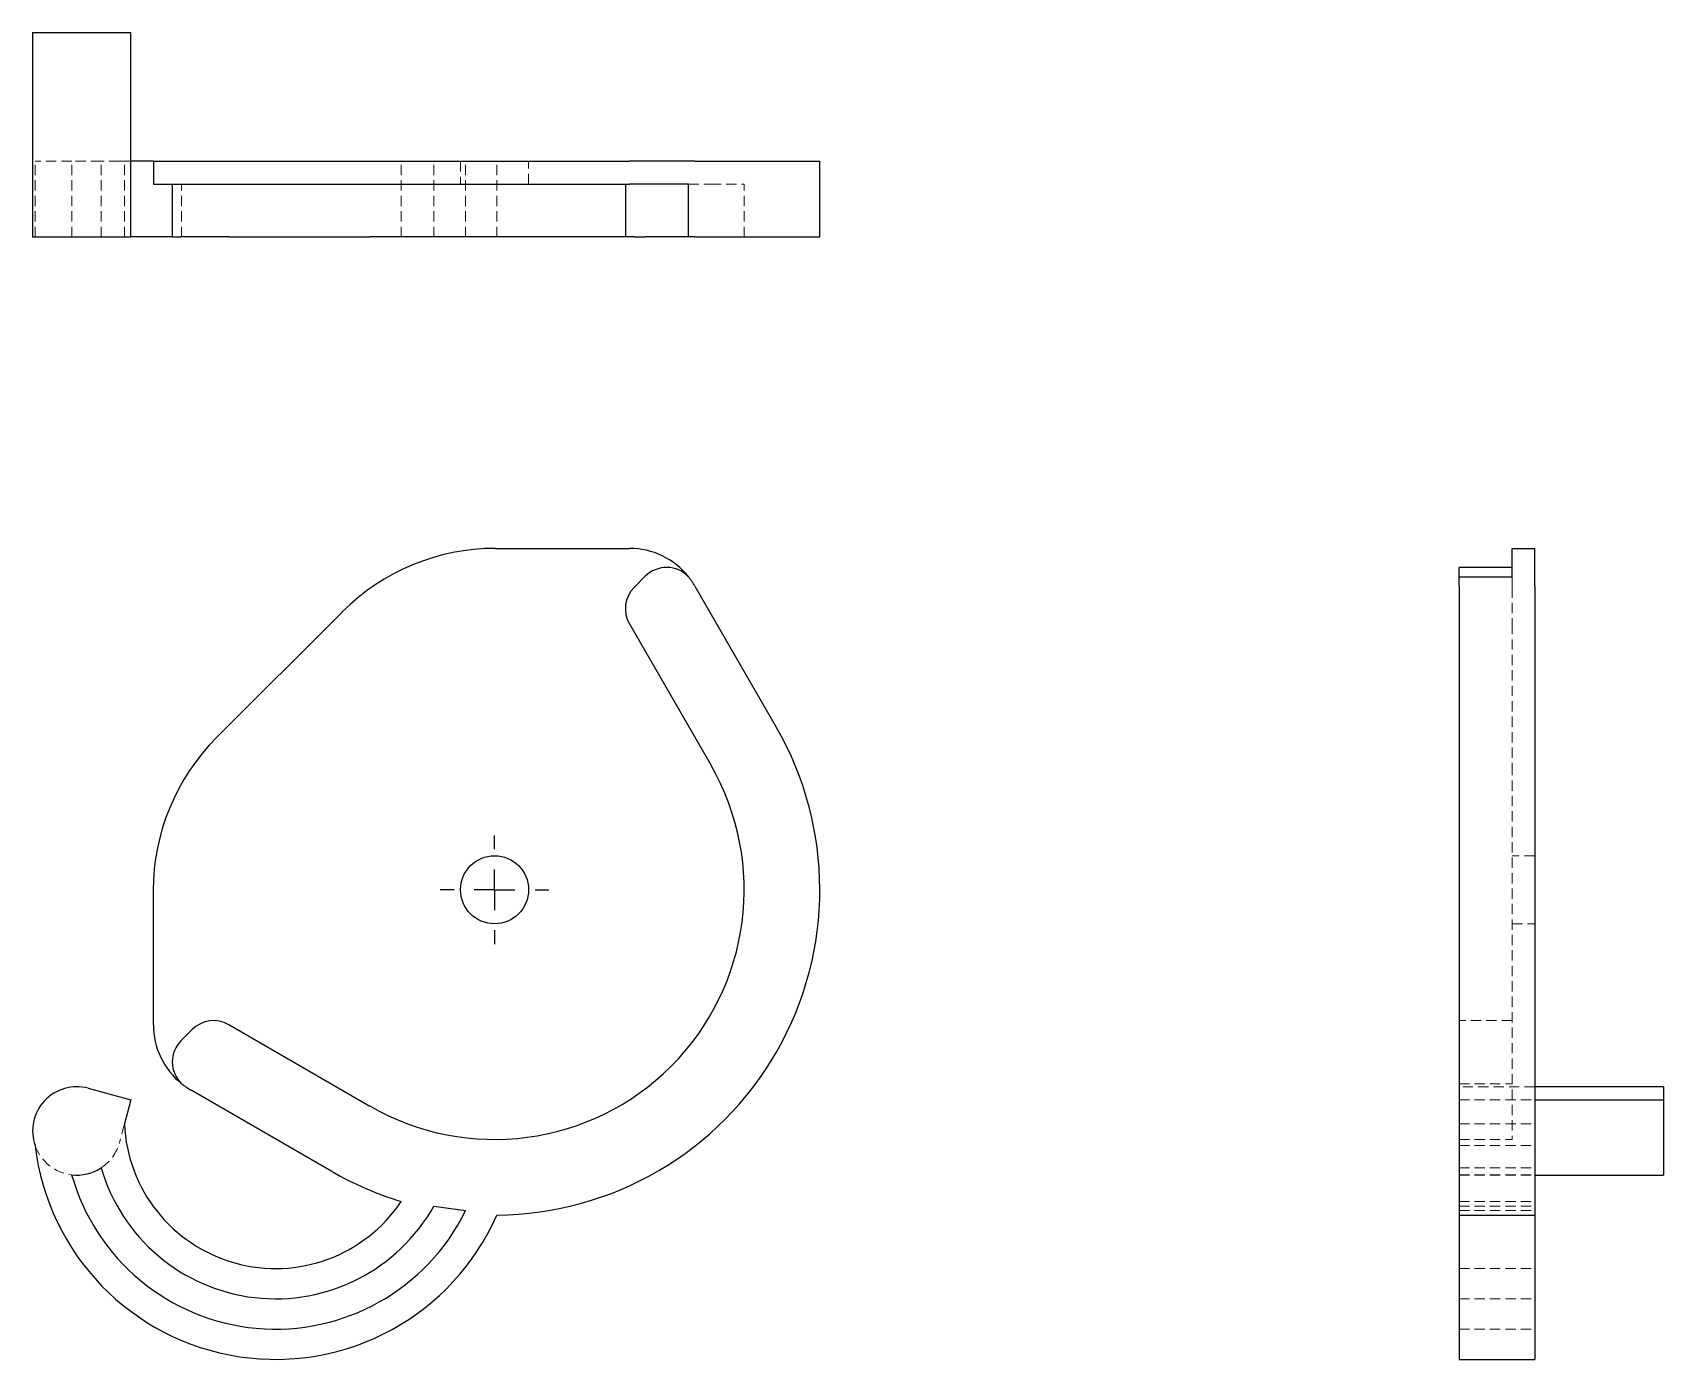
# Model space of a CAD drawing. Header units: millimetres. Extents: x 34 to 236, y 7 to 171.
import ezdxf

# ---------------------------------------------------------------- set-up
doc = ezdxf.new("R2010")
doc.units = ezdxf.units.MM
doc.linetypes.add('HIDDEN', pattern=[1.905, 1.27, -0.635])
doc.layers.add('10', color=7, linetype='Continuous')

# ---------------------------------------------------------------- blocks, each defined once
blk = doc.blocks.new('SW_CENTERMARKSYMBOL_0')
at = {"layer": '10', "color": 0}
for p, q in [((0, 5), (0, 6.7)), ((0, 0), (0, 2.5)), ((-5, 0), (-6.7, 0)), ((0, 0), (-2.5, 0)), ((0, 0), (0, -2.5)), ((0, 0), (2.5, 0)), ((5, 0), (6.7, 0)), ((0, -5), (0, -6.7))]:
    blk.add_line(p, q, dxfattribs=at)

msp = doc.modelspace()

# ---------------------------------------------------------------- linework, layer by layer
at = {"color": 7, "linetype": 'Continuous', "lineweight": 25}
for p, q in [((34.45, 170.6), (34.45, 145.4)), ((34.45, 170.6), (41.31, 170.6)), ((41.31, 170.6), (46.57, 170.6)), ((46.57, 145.4), (46.57, 170.6)), ((49.34, 154.73), (46.57, 154.73)), ((49.34, 154.73), (49.34, 151.93)), ((49.34, 154.73), (57.15, 154.73)), ((57.15, 154.73), (72.66, 154.73)), ((72.66, 154.73), (91.53, 154.73)), ((91.53, 154.73), (108.07, 154.73)), ((116.15, 154.73), (108.07, 154.73)), ((116.15, 154.73), (126.18, 154.73)), ((126.18, 154.73), (131.55, 154.73)), ((131.55, 145.4), (131.55, 154.73)), ((49.34, 151.93), (57.15, 151.93)), ((51.68, 151.93), (51.68, 145.4)), ((57.15, 151.93), (72.66, 151.93)), ((72.66, 151.93), (91.53, 151.93)), ((91.53, 151.93), (108.07, 151.93)), ((107.56, 151.93), (107.56, 145.4)), ((115.35, 151.93), (108.07, 151.93)), ((115.35, 145.4), (115.35, 151.93)), ((34.45, 145.4), (41.31, 145.4)), ((41.31, 145.4), (46.57, 145.4)), ((51.68, 145.4), (46.57, 145.4)), ((51.68, 145.4), (52.78, 145.4)), ((54.14, 145.4), (52.78, 145.4)), ((58.65, 145.4), (54.14, 145.4)), ((58.65, 145.4), (76.03, 145.4)), ((107.56, 145.4), (76.03, 145.4)), ((108.65, 145.4), (107.56, 145.4)), ((108.65, 145.4), (110.02, 145.4)), ((115.35, 145.4), (110.02, 145.4)), ((116.15, 145.4), (115.35, 145.4)), ((116.15, 145.4), (126.18, 145.4)), ((126.18, 145.4), (131.55, 145.4)), ((91.53, 107), (108.07, 107)), ((216.93, 107), (219.73, 107)), ((216.93, 103.5), (216.93, 107)), ((219.73, 102.33), (219.73, 107)), ((216.93, 104.65), (210.4, 104.65)), ((210.4, 103.5), (210.4, 104.65)), ((108.65, 102.19), (110.02, 103.56)), ((210.4, 103.5), (216.93, 103.5)), ((210.4, 102.33), (210.4, 103.5)), ((116.15, 102.33), (126.18, 84.97)), ((210.4, 102.33), (210.4, 84.97)), ((219.73, 102.33), (219.73, 84.97)), ((57.15, 83.68), (72.66, 99.18)), ((108.06, 97.69), (118.09, 80.3)), ((210.4, 84.97), (210.4, 24.79)), ((219.73, 84.97), (219.73, 24.79)), ((49.34, 48.27), (49.34, 64.8)), ((58.65, 48.28), (76.03, 38.24)), ((54.14, 47.68), (52.78, 46.32)), ((41.31, 40.43), (46.57, 39.02)), ((235.6, 40.62), (219.73, 40.62)), ((235.6, 40.62), (235.6, 40.43)), ((235.6, 40.43), (235.6, 39.02)), ((46.57, 39.02), (45.77, 36.03)), ((71.37, 30.16), (54, 40.18)), ((219.73, 39.02), (235.6, 39.02)), ((235.6, 39.02), (235.6, 33.76)), ((235.6, 33.76), (235.6, 29.72)), ((219.73, 29.72), (235.6, 29.72)), ((83.94, 25.9), (87.86, 25.34)), ((210.4, 24.79), (219.73, 24.79)), ((210.4, 24.79), (210.4, 7)), ((219.73, 24.79), (219.73, 7)), ((210.4, 7), (219.73, 7))]:
    msp.add_line(p, q, dxfattribs=at)
at = {"color": 7, "linetype": 'HIDDEN', "lineweight": 18}
for p, q in [((34.76, 145.4), (34.76, 154.73)), ((39.27, 154.73), (34.76, 154.73)), ((39.27, 145.4), (39.27, 154.73)), ((42.9, 154.73), (39.27, 154.73)), ((42.9, 145.4), (42.9, 154.73)), ((45.16, 154.73), (42.9, 154.73)), ((45.77, 154.73), (45.16, 154.73)), ((45.77, 145.4), (45.77, 154.73)), ((46.57, 154.73), (45.77, 154.73)), ((79.91, 145.4), (79.91, 154.73)), ((83.94, 145.4), (83.94, 154.73)), ((87.23, 154.73), (87.23, 151.93)), ((87.86, 145.4), (87.86, 154.73)), ((91.72, 145.4), (91.72, 154.73)), ((95.63, 151.93), (95.63, 154.73)), ((52.83, 145.4), (52.83, 151.93)), ((115.35, 151.93), (118.09, 151.93)), ((118.09, 151.93), (122.22, 151.93)), ((122.22, 145.4), (122.22, 151.93)), ((216.93, 102.19), (216.93, 103.5)), ((216.93, 102.19), (216.93, 97.69)), ((216.93, 97.69), (216.93, 80.3)), ((216.93, 80.3), (216.93, 34.12)), ((219.73, 69.11), (216.93, 69.11)), ((216.93, 60.71), (219.73, 60.71)), ((216.93, 48.78), (210.4, 48.78)), ((210.4, 40.98), (216.93, 40.98)), ((219.73, 40.62), (210.4, 40.62)), ((210.4, 39.02), (219.73, 39.02)), ((45.77, 36.03), (45.16, 33.76)), ((210.4, 36.03), (219.73, 36.03)), ((210.4, 34.12), (216.93, 34.12)), ((210.4, 33.36), (219.73, 33.36)), ((210.4, 30.63), (219.73, 30.63)), ((210.4, 29.76), (219.73, 29.76)), ((210.4, 29.72), (219.73, 29.72)), ((210.4, 26.47), (219.73, 26.47)), ((210.4, 25.9), (219.73, 25.9)), ((210.4, 25.34), (219.73, 25.34)), ((210.4, 18.2), (219.73, 18.2)), ((210.4, 14.46), (219.73, 14.46)), ((210.4, 10.73), (219.73, 10.73))]:
    msp.add_line(p, q, dxfattribs=at)
at = {"color": 7, "linetype": 'Continuous', "lineweight": 25}
msp.add_circle((91.43, 64.91), 4.2, dxfattribs=at)
for centre, radius, start, end in [((91.53, 80.3), 26.7, 90, 135), ((108.07, 97.67), 9.33, 38.7075, 90), ((112.66, 100.92), 3.73, 43.7878, 135), ((108.07, 97.67), 9.33, 30, 38.7075), ((111.29, 99.55), 3.73, 135, 210), ((91.43, 64.91), 40.12, 270.4187, 30), ((76.03, 64.8), 26.7, 135, 180), ((91.43, 64.91), 30.79, 240, 30), ((56.78, 45.04), 3.73, 60, 135), ((58.67, 48.27), 9.33, 180, 231.2924), ((55.41, 43.68), 3.73, 135, 226.2121), ((39.9, 35.17), 5.45, 74.9582, 199.3668), ((58.67, 48.27), 9.33, 231.2924, 240), ((64.41, 36.86), 18.66, 182.5456, 326.1744), ((64.41, 36.86), 29.86, 186.7237, 336.1475), ((39.9, 35.17), 5.45, 263.3686, 303.4748), ((64.41, 36.86), 22.39, 196.1621, 330.689), ((64.41, 36.86), 26.13, 195.7703, 333.8293), ((91.43, 64.91), 40.12, 240.0111, 253.3258)]:
    msp.add_arc(centre, radius, start, end, dxfattribs=at)
at = {"color": 7, "linetype": 'HIDDEN', "lineweight": 18}
for start, end in [(199.3668, 263.3686), (303.4748, 345.0347)]:
    msp.add_arc((39.9, 35.17), 5.45, start, end, dxfattribs=at)

# ---------------------------------------------------------------- block references
at = {"layer": '10'}
msp.add_blockref('SW_CENTERMARKSYMBOL_0', (91.43, 64.91), dxfattribs=at)

doc.saveas('drawing.dxf')
